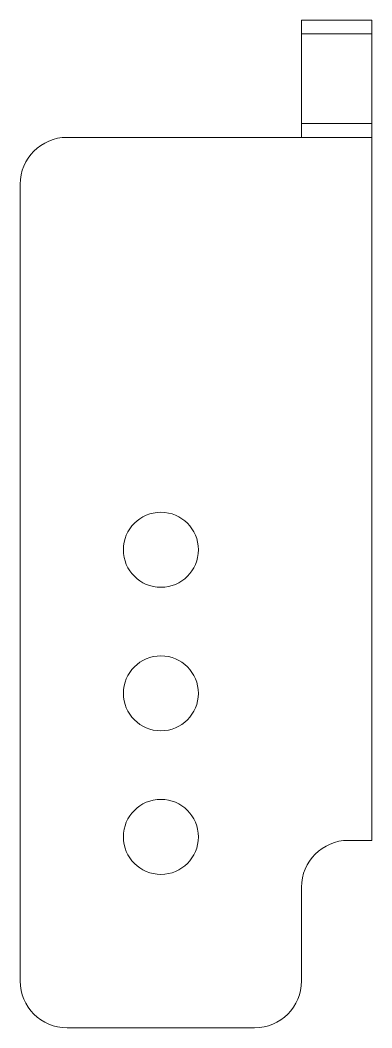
# Paper-space layout '_右视' of a CAD drawing. Header units: millimetres. Extents: x -15 to 0, y -8 to 35.
import ezdxf

# ---------------------------------------------------------------- set-up
doc = ezdxf.new("R2010")
doc.units = ezdxf.units.MM

psp = doc.layouts.new('_右视')

# ---------------------------------------------------------------- linework, layer by layer
at = {"color": 7, "linetype": 'Continuous', "lineweight": 15}
for p, q in [((-3, 30), (-3, 35.002)), ((-3, 35.002), (0, 35.002)), ((0, 0), (0, 35.002)), ((0, 34.417), (-3, 34.417)), ((-3, 30.586), (0, 30.586)), ((-13, 30), (0, 30)), ((-15, -6), (-15, 28)), ((-1, 0), (0, 0)), ((-3, -6), (-3, -2)), ((-13, -8), (-5, -8))]:
    psp.add_line(p, q, dxfattribs=at)
for centre in [(-8.998, 12.4), (-8.998, 6.275), (-8.998, 0.15)]:
    psp.add_circle(centre, 1.6, dxfattribs=at)
for centre, start, end in [((-13, 28), 90, 180), ((-1, -2), 90, 180), ((-13, -6), 180, 270), ((-5, -6), 270, 0)]:
    psp.add_arc(centre, 2, start, end, dxfattribs=at)

doc.saveas('drawing.dxf')
